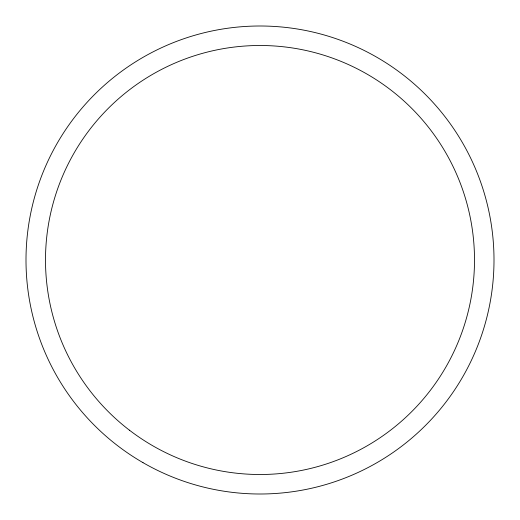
<?xml version="1.0" encoding="UTF-8"?>
<svg xmlns="http://www.w3.org/2000/svg" width="520" height="520" viewBox="0 0 520 520"><rect width="100%" height="100%" fill="white"/><g stroke="black" fill="none" stroke-linecap="round" stroke-linejoin="round"><path stroke-width="0.78" d="M143 462.651A234 234 0 0 0 494 260A234 234 0 0 0 143 57.35A234 234 0 0 0 143 462.651M129.422 430.176A214.5 214.5 0 0 0 472.667 287.995A214.5 214.5 0 0 0 177.911 61.828A214.5 214.5 0 0 0 129.422 430.176"/></g></svg>
